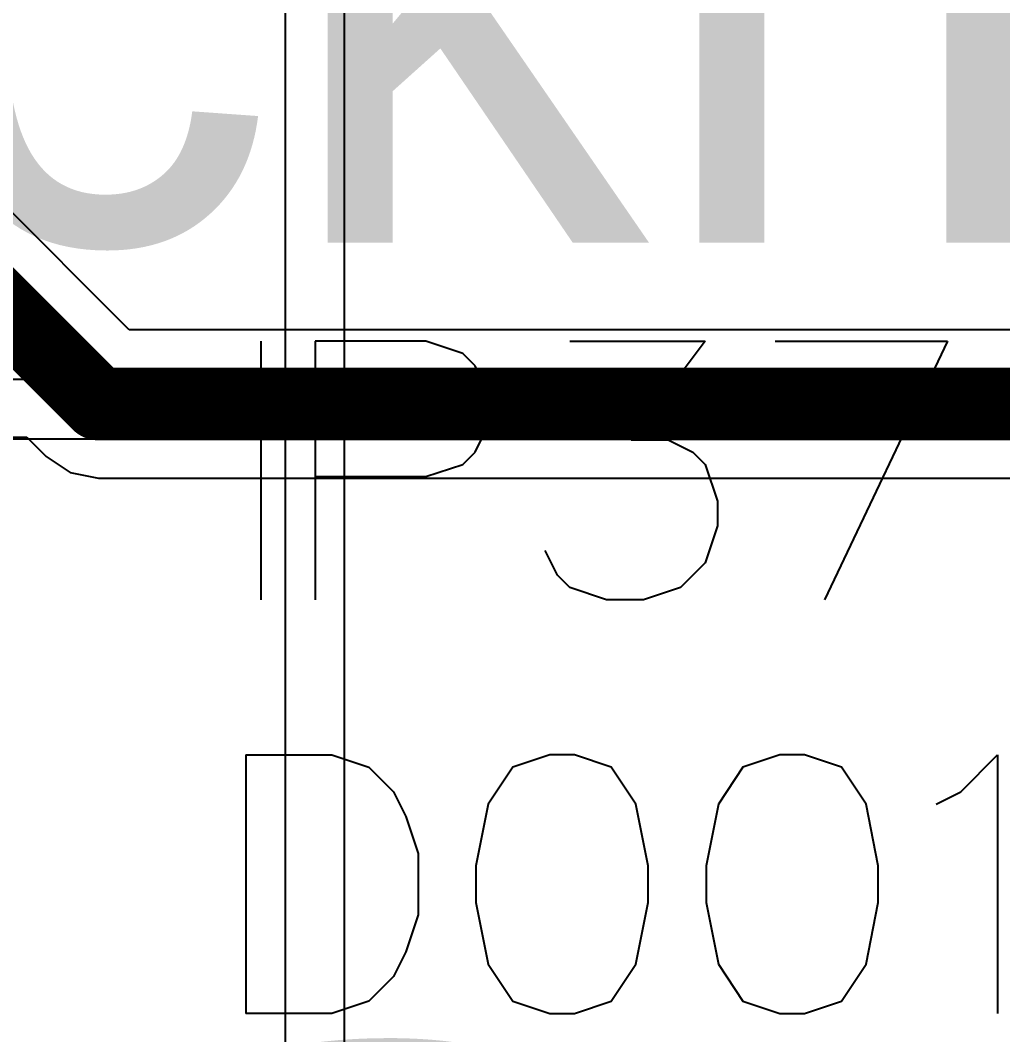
# Model space of a CAD drawing. Header units: millimetres. Extents: x 5 to 399, y 5 to 287.
# Drawn here: x 168.89 to 175.65, y 158.76 to 165.74 of the extents above; entities that cross this region are included whole.
import ezdxf

# ---------------------------------------------------------------- set-up
doc = ezdxf.new("R2010")
doc.units = ezdxf.units.MM
for name, color, linetype in [('BottomLayer', 5, 'Continuous'), ('Mechanical4', 56, 'Continuous'), ('MidLayer1', 16, 'Continuous'), ('MidLayer2', 76, 'Continuous'), ('TopLayer', 1, 'Continuous'), ('TopOverlay', 2, 'Continuous')]:
    doc.layers.add(name, color=color, linetype=linetype)

msp = doc.modelspace()

# ---------------------------------------------------------------- linework, layer by layer
at = {"layer": 'BottomLayer'}
for p, q in [((203.3011, 163.2696), (161.1202, 163.2696)), ((161.1202, 162.8618), (203.3011, 162.8618))]:
    msp.add_line(p, q, dxfattribs=at)
at = {"layer": 'MidLayer1'}
for p, q in [((169.6396, 163.6114), (167.6886, 165.5624)), ((197.724, 163.6114), (169.6396, 163.6114)), ((161.1202, 162.873), (168.936, 162.873)), ((168.936, 162.873), (169.0679, 162.7411)), ((169.0679, 162.7411), (169.2333, 162.6306)), ((169.2333, 162.6306), (169.4284, 162.5918)), ((169.4284, 162.5918), (197.5128, 162.5918))]:
    msp.add_line(p, q, dxfattribs=at)
at = {"layer": 'MidLayer1', "const_width": 0.5}
for points in [[(167.1788, 165.3512), (169.4284, 163.1016)], [(169.4284, 163.1016), (197.724, 163.1016)]]:
    msp.add_lwpolyline(points, dxfattribs=at)
at = {"layer": 'MidLayer1', "const_width": 0.25}
msp.add_lwpolyline([(169.3034, 163.1016, 1), (169.5534, 163.1016, 1)], format="xyb", close=True, dxfattribs=at)
msp.add_lwpolyline([(169.3034, 163.1016, 1), (169.5534, 163.1016, 1)], format="xyb", close=True, dxfattribs=at)
at = {"layer": 'MidLayer2'}
for p, q in [((170.7124, 167.5759), (170.7124, 154.0115)), ((171.1202, 163.2808), (171.1202, 167.5759)), ((200.161, 163.2808), (171.1202, 163.2808)), ((171.1202, 154.0115), (171.1202, 162.873)), ((171.1202, 162.873), (200.161, 162.873))]:
    msp.add_line(p, q, dxfattribs=at)
at = {"layer": 'TopLayer'}
for p, q in [((203.7464, 163.2696), (168.3813, 163.2696)), ((162.7124, 162.8618), (203.7464, 162.8618))]:
    msp.add_line(p, q, dxfattribs=at)
at = {"layer": 'TopOverlay'}
for p, q in [((170.546, 163.533), (170.546, 161.7554)), ((171.6803, 163.533), (170.9185, 163.533)), ((170.9185, 163.533), (170.9185, 161.7554)), ((171.9342, 163.4484), (171.6803, 163.533)), ((172.6707, 163.533), (173.6018, 163.533)), ((173.6018, 163.533), (173.0939, 162.8558)), ((174.0843, 163.533), (175.2694, 163.533)), ((175.2694, 163.533), (174.4229, 161.7554)), ((172.0189, 163.3637), (171.9342, 163.4484)), ((172.1035, 163.1944), (172.0189, 163.3637)), ((172.1035, 162.9405), (172.1035, 163.1944)), ((172.0189, 162.7712), (172.1035, 162.9405)), ((173.0939, 162.8558), (173.3479, 162.8558)), ((173.3479, 162.8558), (173.5172, 162.7712)), ((171.9342, 162.6865), (172.0189, 162.7712)), ((173.5172, 162.7712), (173.6018, 162.6865)), ((171.6803, 162.6019), (171.9342, 162.6865)), ((173.6018, 162.6865), (173.6865, 162.4326)), ((170.9185, 162.6019), (171.6803, 162.6019)), ((173.6865, 162.4326), (173.6865, 162.2633)), ((173.6865, 162.2633), (173.6018, 162.0093)), ((172.586, 161.9247), (172.5014, 162.094)), ((173.6018, 162.0093), (173.4325, 161.84)), ((172.6707, 161.84), (172.586, 161.9247)), ((172.9246, 161.7554), (172.6707, 161.84)), ((173.4325, 161.84), (173.1786, 161.7554)), ((173.1786, 161.7554), (172.9246, 161.7554)), ((170.4424, 160.6882), (170.4424, 158.9106)), ((170.4424, 160.6882), (171.0349, 160.6882)), ((171.0349, 160.6882), (171.2889, 160.6036)), ((172.5332, 160.6882), (172.2793, 160.6036)), ((172.7025, 160.6882), (172.5332, 160.6882)), ((172.9565, 160.6036), (172.7025, 160.6882)), ((174.1161, 160.6882), (173.8622, 160.6036)), ((174.2854, 160.6882), (174.1161, 160.6882)), ((174.5394, 160.6036), (174.2854, 160.6882)), ((175.3605, 160.4343), (175.6144, 160.6882)), ((175.6144, 160.6882), (175.6144, 158.9106)), ((171.2889, 160.6036), (171.4582, 160.4343)), ((172.2793, 160.6036), (172.11, 160.3496)), ((173.1258, 160.3496), (172.9565, 160.6036)), ((173.8622, 160.6036), (173.6929, 160.3496)), ((174.7087, 160.3496), (174.5394, 160.6036)), ((171.4582, 160.4343), (171.5428, 160.265)), ((175.1912, 160.3496), (175.3605, 160.4343)), ((172.11, 160.3496), (172.0253, 159.9264)), ((173.2104, 159.9264), (173.1258, 160.3496)), ((173.6929, 160.3496), (173.6083, 159.9264)), ((174.7933, 159.9264), (174.7087, 160.3496)), ((171.5428, 160.265), (171.6275, 160.011)), ((171.6275, 160.011), (171.6275, 159.5878)), ((172.0253, 159.9264), (172.0253, 159.6724)), ((173.2104, 159.6724), (173.2104, 159.9264)), ((173.6083, 159.9264), (173.6083, 159.6724)), ((174.7933, 159.6724), (174.7933, 159.9264)), ((172.0253, 159.6724), (172.11, 159.2492)), ((173.1258, 159.2492), (173.2104, 159.6724)), ((173.6083, 159.6724), (173.6929, 159.2492)), ((174.7087, 159.2492), (174.7933, 159.6724)), ((171.6275, 159.5878), (171.5428, 159.3338)), ((171.5428, 159.3338), (171.4582, 159.1645)), ((172.11, 159.2492), (172.2793, 158.9952)), ((172.9565, 158.9952), (173.1258, 159.2492)), ((173.6929, 159.2492), (173.8622, 158.9952)), ((174.5394, 158.9952), (174.7087, 159.2492)), ((171.4582, 159.1645), (171.2889, 158.9952)), ((171.2889, 158.9952), (171.0349, 158.9106)), ((172.2793, 158.9952), (172.5332, 158.9106)), ((172.7025, 158.9106), (172.9565, 158.9952)), ((173.8622, 158.9952), (174.1161, 158.9106)), ((174.2854, 158.9106), (174.5394, 158.9952)), ((171.0349, 158.9106), (170.4424, 158.9106)), ((172.5332, 158.9106), (172.7025, 158.9106)), ((174.1161, 158.9106), (174.2854, 158.9106))]:
    msp.add_line(p, q, dxfattribs=at)

# ---------------------------------------------------------------- texts
at = {"layer": 'Mechanical4'}
for s, height, p in [('Thickness of Ni.', 3.81, (161.036, 164.211)), ('Gerber production data', 7.62, (69.469, 152.781))]:
    msp.add_text(s, height=height, dxfattribs=at).set_placement(p)

doc.saveas('drawing.dxf')
